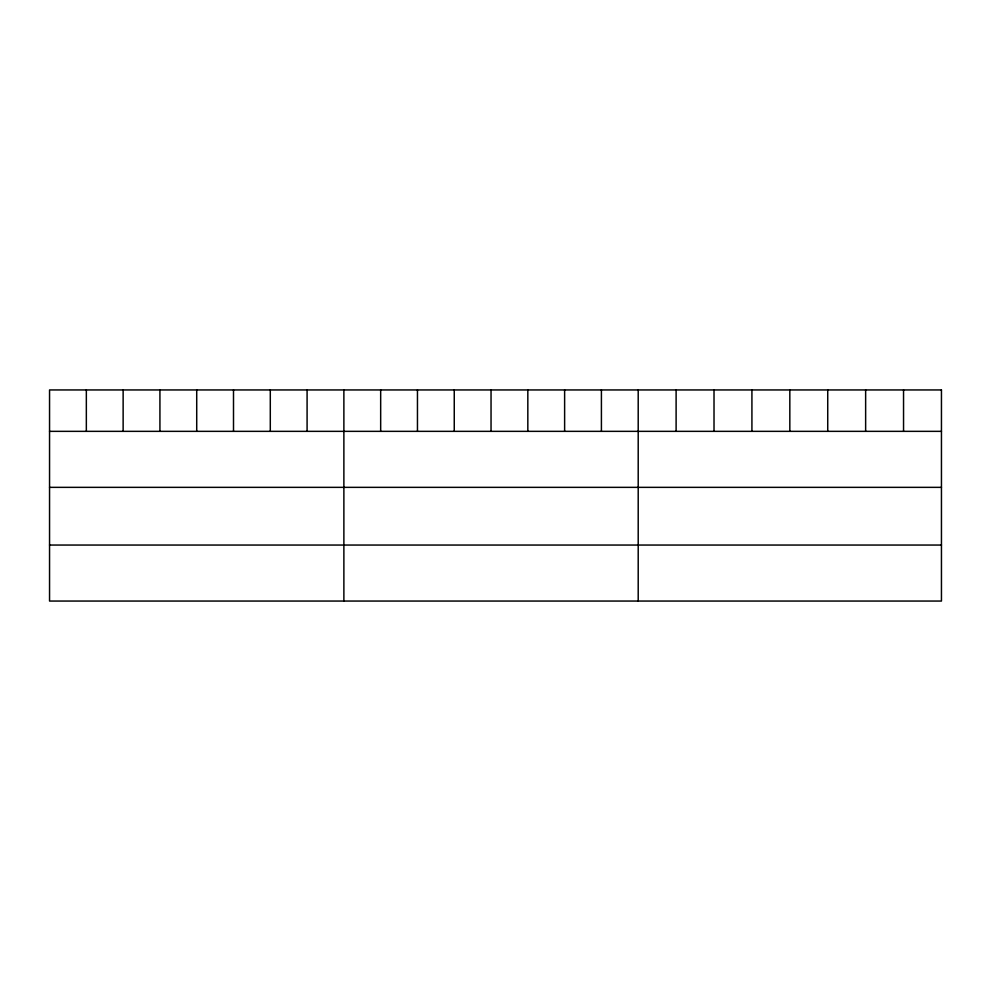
<?xml version="1.0" encoding="UTF-8"?>
<svg xmlns="http://www.w3.org/2000/svg" width="991" height="991" viewBox="0 0 991 991"><rect width="100%" height="100%" fill="white"/><g stroke="black" fill="none" stroke-linecap="round" stroke-linejoin="round"><path stroke-width="1.49" d="M49.55 431.345L941.45 431.345M49.55 487.349L941.45 487.349M49.55 545.05L941.45 545.05M903.544 389.946L903.544 431.345M865.638 389.946L865.638 431.345M827.733 389.946L827.733 431.345M789.827 389.946L789.827 431.345M751.921 389.946L751.921 431.345M714.015 389.946L714.015 431.345M676.11 389.946L676.11 431.345M638.204 389.946L638.204 601.054M601.413 389.946L601.413 431.345M564.622 389.946L564.622 431.345M527.831 389.946L527.831 431.345M491.04 389.946L491.04 431.345M454.25 389.946L454.25 431.345M417.459 389.946L417.459 431.345M380.668 389.946L380.668 431.345M343.877 389.946L343.877 601.054M307.086 389.946L307.086 431.345M270.295 389.946L270.295 431.345M233.504 389.946L233.504 431.345M196.714 389.946L196.714 431.345M159.923 389.946L159.923 431.345M123.132 389.946L123.132 431.345M86.341 389.946L86.341 431.345M941.45 389.946L49.55 389.946L49.55 601.054L941.45 601.054L941.45 389.946"/></g></svg>
